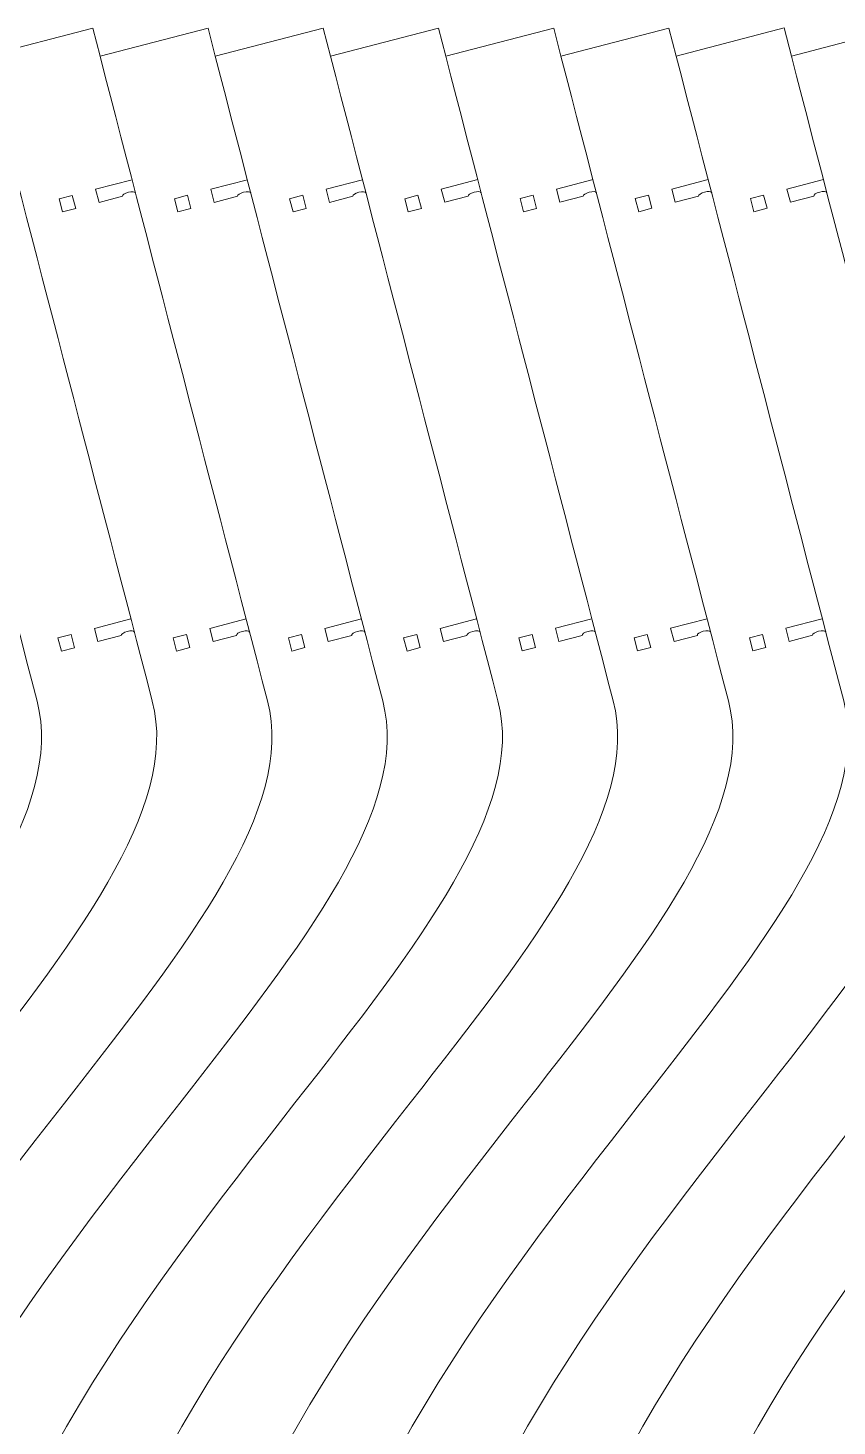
# Model space of a CAD drawing. Header units: millimetres. Extents: x -2210 to -375, y -2136 to -307.
# Drawn here: x -1538.8 to -1300.6, y -718.7 to -307.4 of the extents above; entities that cross this region are included whole.
import ezdxf

# ---------------------------------------------------------------- set-up
doc = ezdxf.new("R2010")
doc.units = ezdxf.units.MM
doc.header["$MEASUREMENT"] = 0
doc.layers.add('Layer 1', color=7, linetype='Continuous')

msp = doc.modelspace()

# ---------------------------------------------------------------- linework, layer by layer
at = {"layer": 'Layer 1', "color": 1, "lineweight": 9}
for points in [[(-1519.7167, -307.4892), (-1519.7167, -307.4892), (-1551.4994, -315.7609), (-1551.4994, -315.7609)], [(-1517.5755, -315.7521), (-1517.5755, -315.7521), (-1519.7167, -307.4892), (-1519.7167, -307.4892)], [(-1485.7918, -307.4803), (-1485.7918, -307.4803), (-1517.5755, -315.7521), (-1517.5755, -315.7521)], [(-1483.6506, -315.7432), (-1483.6506, -315.7432), (-1485.7918, -307.4792), (-1485.7918, -307.4792)], [(-1451.8669, -307.4715), (-1451.8669, -307.4715), (-1483.6506, -315.7432), (-1483.6506, -315.7432)], [(-1449.7257, -315.7343), (-1449.7257, -315.7343), (-1451.8669, -307.4703), (-1451.8669, -307.4703)], [(-1417.9419, -307.4626), (-1417.9419, -307.4626), (-1449.7257, -315.7343), (-1449.7257, -315.7343)], [(-1415.8008, -315.7254), (-1415.8008, -315.7254), (-1417.9431, -307.4615), (-1417.9431, -307.4615)], [(-1384.0181, -307.4526), (-1384.0181, -307.4526), (-1415.8008, -315.7254), (-1415.8008, -315.7254)], [(-1381.8758, -315.7165), (-1381.8758, -315.7165), (-1384.0181, -307.4526), (-1384.0181, -307.4526)], [(-1350.0932, -307.4437), (-1350.0932, -307.4437), (-1381.8758, -315.7165), (-1381.8758, -315.7165)], [(-1347.9509, -315.7077), (-1347.9509, -315.7077), (-1350.0932, -307.4437), (-1350.0932, -307.4437)], [(-1316.1683, -307.4348), (-1316.1683, -307.4348), (-1347.9509, -315.7077), (-1347.9509, -315.7077)], [(-1314.026, -315.6977), (-1314.026, -315.6977), (-1316.1683, -307.4348), (-1316.1683, -307.4348)], [(-1282.2433, -307.4259), (-1282.2433, -307.4259), (-1314.026, -315.6977), (-1314.026, -315.6977)], [(-1517.8752, -358.7401), (-1517.8752, -358.7401), (-1511.001, -356.9508), (-1511.001, -356.9508)], [(-1483.9503, -358.7301), (-1483.9503, -358.7301), (-1477.0761, -356.9408), (-1477.0761, -356.9408)], [(-1450.0254, -358.7213), (-1450.0254, -358.7213), (-1443.1512, -356.9319), (-1443.1512, -356.9319)], [(-1416.1016, -358.7124), (-1416.1016, -358.7124), (-1409.2262, -356.9231), (-1409.2262, -356.9231)], [(-1382.1766, -358.7035), (-1382.1766, -358.7035), (-1375.3013, -356.9142), (-1375.3013, -356.9142)], [(-1348.2517, -358.6946), (-1348.2517, -358.6946), (-1341.3764, -356.9053), (-1341.3764, -356.9053)], [(-1314.3268, -358.6857), (-1314.3268, -358.6857), (-1307.4514, -356.8953), (-1307.4514, -356.8953)], [(-1518.2205, -487.933), (-1518.2205, -487.933), (-1511.3451, -486.1437), (-1511.3451, -486.1437)], [(-1484.2955, -487.9242), (-1484.2955, -487.9242), (-1477.4202, -486.1348), (-1477.4202, -486.1348)], [(-1450.3706, -487.9153), (-1450.3706, -487.9153), (-1443.4964, -486.126), (-1443.4964, -486.126)], [(-1416.4457, -487.9064), (-1416.4457, -487.9064), (-1409.5714, -486.1171), (-1409.5714, -486.1171)], [(-1382.5207, -487.8975), (-1382.5207, -487.8975), (-1375.6465, -486.1071), (-1375.6465, -486.1071)], [(-1348.5969, -487.8875), (-1348.5969, -487.8875), (-1341.7216, -486.0982), (-1341.7216, -486.0982)], [(-1314.672, -487.8787), (-1314.672, -487.8787), (-1307.7966, -486.0893), (-1307.7966, -486.0893)]]:
    msp.add_open_spline(points, degree=3, dxfattribs=at)
for points, knots in [([(-1531.6348, -1127.5972), (-1807.9616, -894.9612), (-1686.9227, -740.1306), (-1595.9005, -623.6949), (-1595.9005, -623.6949), (-1595.9005, -623.6949), (-1595.9005, -623.6949), (-1595.9005, -623.6949), (-1595.9005, -623.6949), (-1559.195, -576.743), (-1527.9563, -536.7819), (-1536.1181, -505.4222), (-1536.1181, -505.4222), (-1536.1181, -505.4222), (-1536.1181, -505.4222), (-1536.1181, -505.4222), (-1536.1181, -505.4222), (-1552.5772, -442.211), (-1569.044, -379.0021), (-1585.4243, -315.7698)], [0, 0, 0, 0, 0.16666667, 0.16666667, 0.16666667, 0.16666667, 0.33333333, 0.33333333, 0.33333333, 0.33333333, 0.5, 0.5, 0.5, 0.5, 0.66666667, 0.66666667, 0.66666667, 0.66666667, 1, 1, 1, 1]), ([(-1497.7099, -1127.5883), (-1774.0366, -894.9523), (-1652.9978, -740.1217), (-1561.9756, -623.6861), (-1561.9756, -623.6861), (-1561.9756, -623.6861), (-1561.9756, -623.6861), (-1561.9756, -623.6861), (-1561.9756, -623.6861), (-1525.2701, -576.7342), (-1494.0313, -536.773), (-1502.1943, -505.4133), (-1502.1943, -505.4133), (-1502.1943, -505.4133), (-1502.1943, -505.4133), (-1502.1943, -505.4133), (-1502.1943, -505.4133), (-1518.6522, -442.2022), (-1535.1191, -378.9921), (-1551.4994, -315.7609)], [0, 0, 0, 0, 0.16666667, 0.16666667, 0.16666667, 0.16666667, 0.33333333, 0.33333333, 0.33333333, 0.33333333, 0.5, 0.5, 0.5, 0.5, 0.66666667, 0.66666667, 0.66666667, 0.66666667, 1, 1, 1, 1]), ([(-1463.7849, -1127.5784), (-1740.1117, -894.9434), (-1619.0728, -740.1129), (-1528.0506, -623.6772), (-1528.0506, -623.6772), (-1528.0506, -623.6772), (-1528.0506, -623.6772), (-1528.0506, -623.6772), (-1528.0506, -623.6772), (-1491.3462, -576.7253), (-1460.1064, -536.7642), (-1468.2693, -505.4033), (-1468.2693, -505.4033), (-1468.2693, -505.4033), (-1468.2693, -505.4033), (-1468.2693, -505.4033), (-1468.2693, -505.4033), (-1484.7284, -442.1933), (-1501.1953, -378.9832), (-1517.5755, -315.7521)], [0, 0, 0, 0, 0.16666667, 0.16666667, 0.16666667, 0.16666667, 0.33333333, 0.33333333, 0.33333333, 0.33333333, 0.5, 0.5, 0.5, 0.5, 0.66666667, 0.66666667, 0.66666667, 0.66666667, 1, 1, 1, 1]), ([(-1429.86, -1127.5695), (-1706.1868, -894.9346), (-1585.149, -740.1029), (-1494.1257, -623.6683), (-1494.1257, -623.6683), (-1494.1257, -623.6683), (-1494.1257, -623.6683), (-1494.1257, -623.6683), (-1494.1257, -623.6683), (-1457.4213, -576.7153), (-1426.1815, -536.7553), (-1434.3444, -505.3945), (-1434.3444, -505.3945), (-1434.3444, -505.3945), (-1434.3444, -505.3945), (-1434.3444, -505.3945), (-1434.3444, -505.3945), (-1450.8035, -442.1844), (-1467.2703, -378.9743), (-1483.6506, -315.7432)], [0, 0, 0, 0, 0.16666667, 0.16666667, 0.16666667, 0.16666667, 0.33333333, 0.33333333, 0.33333333, 0.33333333, 0.5, 0.5, 0.5, 0.5, 0.66666667, 0.66666667, 0.66666667, 0.66666667, 1, 1, 1, 1]), ([(-1395.9351, -1127.5606), (-1672.2618, -894.9257), (-1551.2241, -740.094), (-1460.2008, -623.6594), (-1460.2008, -623.6594), (-1460.2008, -623.6594), (-1460.2008, -623.6594), (-1460.2008, -623.6594), (-1460.2008, -623.6594), (-1423.4964, -576.7064), (-1392.2565, -536.7453), (-1400.4195, -505.3856), (-1400.4195, -505.3856), (-1400.4195, -505.3856), (-1400.4195, -505.3856), (-1400.4195, -505.3856), (-1400.4195, -505.3856), (-1416.8786, -442.1744), (-1433.3454, -378.9654), (-1449.7257, -315.7343)], [0, 0, 0, 0, 0.16666667, 0.16666667, 0.16666667, 0.16666667, 0.33333333, 0.33333333, 0.33333333, 0.33333333, 0.5, 0.5, 0.5, 0.5, 0.66666667, 0.66666667, 0.66666667, 0.66666667, 1, 1, 1, 1]), ([(-1362.0101, -1127.5517), (-1638.3369, -894.9157), (-1517.2992, -740.0851), (-1426.2758, -623.6505), (-1426.2758, -623.6505), (-1426.2758, -623.6505), (-1426.2758, -623.6505), (-1426.2758, -623.6505), (-1426.2758, -623.6505), (-1389.5715, -576.6975), (-1358.3327, -536.7364), (-1366.4946, -505.3767), (-1366.4946, -505.3767), (-1366.4946, -505.3767), (-1366.4946, -505.3767), (-1366.4946, -505.3767), (-1366.4946, -505.3767), (-1382.9536, -442.1655), (-1399.4205, -378.9566), (-1415.8008, -315.7254)], [0, 0, 0, 0, 0.16666667, 0.16666667, 0.16666667, 0.16666667, 0.33333333, 0.33333333, 0.33333333, 0.33333333, 0.5, 0.5, 0.5, 0.5, 0.66666667, 0.66666667, 0.66666667, 0.66666667, 1, 1, 1, 1]), ([(-1328.0852, -1127.5428), (-1604.4131, -894.9068), (-1483.3742, -740.0762), (-1392.352, -623.6405), (-1392.352, -623.6405), (-1392.352, -623.6405), (-1392.352, -623.6405), (-1392.352, -623.6405), (-1392.352, -623.6405), (-1355.6465, -576.6887), (-1324.4078, -536.7275), (-1332.5696, -505.3667), (-1332.5696, -505.3667), (-1332.5696, -505.3667), (-1332.5696, -505.3667), (-1332.5696, -505.3667), (-1332.5696, -505.3667), (-1349.0287, -442.1566), (-1365.4956, -378.9466), (-1381.8758, -315.7154)], [0, 0, 0, 0, 0.16666667, 0.16666667, 0.16666667, 0.16666667, 0.33333333, 0.33333333, 0.33333333, 0.33333333, 0.5, 0.5, 0.5, 0.5, 0.66666667, 0.66666667, 0.66666667, 0.66666667, 1, 1, 1, 1]), ([(-1294.1614, -1127.5328), (-1570.4881, -894.8979), (-1449.4493, -740.0673), (-1358.4271, -623.6317), (-1358.4271, -623.6317), (-1358.4271, -623.6317), (-1358.4271, -623.6317), (-1358.4271, -623.6317), (-1358.4271, -623.6317), (-1321.7216, -576.6798), (-1290.4829, -536.7187), (-1298.6447, -505.3578), (-1298.6447, -505.3578), (-1298.6447, -505.3578), (-1298.6447, -505.3578), (-1298.6447, -505.3578), (-1298.6447, -505.3578), (-1315.1038, -442.1478), (-1331.5706, -378.9377), (-1347.9509, -315.7065)], [0, 0, 0, 0, 0.16666667, 0.16666667, 0.16666667, 0.16666667, 0.33333333, 0.33333333, 0.33333333, 0.33333333, 0.5, 0.5, 0.5, 0.5, 0.66666667, 0.66666667, 0.66666667, 0.66666667, 1, 1, 1, 1]), ([(-1260.2365, -1127.524), (-1536.5632, -894.889), (-1415.5244, -740.0585), (-1324.5021, -623.6228), (-1324.5021, -623.6228), (-1324.5021, -623.6228), (-1324.5021, -623.6228), (-1324.5021, -623.6228), (-1324.5021, -623.6228), (-1287.7967, -576.6698), (-1256.5579, -536.7098), (-1264.7198, -505.3489), (-1264.7198, -505.3489), (-1264.7198, -505.3489), (-1264.7198, -505.3489), (-1264.7198, -505.3489), (-1264.7198, -505.3489), (-1281.1799, -442.1389), (-1297.6457, -378.9288), (-1314.026, -315.6977)], [0, 0, 0, 0, 0.16666667, 0.16666667, 0.16666667, 0.16666667, 0.33333333, 0.33333333, 0.33333333, 0.33333333, 0.5, 0.5, 0.5, 0.5, 0.66666667, 0.66666667, 0.66666667, 0.66666667, 1, 1, 1, 1]), ([(-1226.3115, -1127.5151), (-1502.6383, -894.8802), (-1381.5994, -740.0485), (-1290.5772, -623.6139), (-1290.5772, -623.6139), (-1290.5772, -623.6139), (-1290.5772, -623.6139), (-1290.5772, -623.6139), (-1290.5772, -623.6139), (-1253.8717, -576.6609), (-1222.633, -536.7009), (-1230.7959, -505.3401), (-1230.7959, -505.3401), (-1230.7959, -505.3401), (-1230.7959, -505.3401), (-1230.7959, -505.3401), (-1230.7959, -505.3401), (-1247.255, -442.1289), (-1263.7208, -378.9199), (-1280.1021, -315.6888)], [0, 0, 0, 0, 0.16666667, 0.16666667, 0.16666667, 0.16666667, 0.33333333, 0.33333333, 0.33333333, 0.33333333, 0.5, 0.5, 0.5, 0.5, 0.66666667, 0.66666667, 0.66666667, 0.66666667, 1, 1, 1, 1]), ([(-1192.3866, -1127.5062), (-1468.7133, -894.8702), (-1347.6745, -740.0396), (-1256.6523, -623.605), (-1256.6523, -623.605), (-1256.6523, -623.605), (-1256.6523, -623.605), (-1256.6523, -623.605), (-1256.6523, -623.605), (-1219.9479, -576.652), (-1188.7081, -536.6909), (-1196.871, -505.3312), (-1196.871, -505.3312), (-1196.871, -505.3312), (-1196.871, -505.3312), (-1196.871, -505.3312), (-1196.871, -505.3312), (-1213.3301, -442.12), (-1229.7969, -378.9111), (-1246.1772, -315.6799)], [0, 0, 0, 0, 0.16666667, 0.16666667, 0.16666667, 0.16666667, 0.33333333, 0.33333333, 0.33333333, 0.33333333, 0.5, 0.5, 0.5, 0.5, 0.66666667, 0.66666667, 0.66666667, 0.66666667, 1, 1, 1, 1]), ([(-1158.4617, -1127.4973), (-1434.7884, -894.8613), (-1313.7507, -740.0307), (-1222.7273, -623.595), (-1222.7273, -623.595), (-1222.7273, -623.595), (-1222.7273, -623.595), (-1222.7273, -623.595), (-1222.7273, -623.595), (-1186.023, -576.6431), (-1154.7831, -536.682), (-1162.9461, -505.3223), (-1162.9461, -505.3223), (-1162.9461, -505.3223), (-1162.9461, -505.3223), (-1162.9461, -505.3223), (-1162.9461, -505.3223), (-1179.4051, -442.1111), (-1195.872, -378.9011), (-1212.2523, -315.6699)], [0, 0, 0, 0, 0.16666667, 0.16666667, 0.16666667, 0.16666667, 0.33333333, 0.33333333, 0.33333333, 0.33333333, 0.5, 0.5, 0.5, 0.5, 0.66666667, 0.66666667, 0.66666667, 0.66666667, 1, 1, 1, 1]), ([(-1124.5367, -1127.4884), (-1400.8635, -894.8524), (-1279.8257, -740.0218), (-1188.8024, -623.5862), (-1188.8024, -623.5862), (-1188.8024, -623.5862), (-1188.8024, -623.5862), (-1188.8024, -623.5862), (-1188.8024, -623.5862), (-1152.098, -576.6343), (-1120.8582, -536.6731), (-1129.0211, -505.3123), (-1129.0211, -505.3123), (-1129.0211, -505.3123), (-1129.0211, -505.3123), (-1129.0211, -505.3123), (-1129.0211, -505.3123), (-1145.4802, -442.1023), (-1161.9471, -378.8922), (-1178.3273, -315.661)], [0, 0, 0, 0, 0.16666667, 0.16666667, 0.16666667, 0.16666667, 0.33333333, 0.33333333, 0.33333333, 0.33333333, 0.5, 0.5, 0.5, 0.5, 0.66666667, 0.66666667, 0.66666667, 0.66666667, 1, 1, 1, 1]), ([(-1090.6118, -1127.4785), (-1366.9397, -894.8435), (-1245.9008, -740.0118), (-1154.8775, -623.5773), (-1154.8775, -623.5773), (-1154.8775, -623.5773), (-1154.8775, -623.5773), (-1154.8775, -623.5773), (-1154.8775, -623.5773), (-1118.1731, -576.6254), (-1086.9344, -536.6643), (-1095.0962, -505.3034), (-1095.0962, -505.3034), (-1095.0962, -505.3034), (-1095.0962, -505.3034), (-1095.0962, -505.3034), (-1095.0962, -505.3034), (-1111.5553, -442.0934), (-1128.0221, -378.8833), (-1144.4024, -315.6522)], [0, 0, 0, 0, 0.16666667, 0.16666667, 0.16666667, 0.16666667, 0.33333333, 0.33333333, 0.33333333, 0.33333333, 0.5, 0.5, 0.5, 0.5, 0.66666667, 0.66666667, 0.66666667, 0.66666667, 1, 1, 1, 1]), ([(-1056.6869, -1127.4696), (-1333.0147, -894.8347), (-1211.9759, -740.003), (-1120.9537, -623.5684), (-1120.9537, -623.5684), (-1120.9537, -623.5684), (-1120.9537, -623.5684), (-1120.9537, -623.5684), (-1120.9537, -623.5684), (-1084.2482, -576.6154), (-1053.0094, -536.6554), (-1061.1713, -505.2946), (-1061.1713, -505.2946), (-1061.1713, -505.2946), (-1061.1713, -505.2946), (-1061.1713, -505.2946), (-1061.1713, -505.2946), (-1077.6304, -442.0845), (-1094.0972, -378.8744), (-1110.4775, -315.6433)], [0, 0, 0, 0, 0.16666667, 0.16666667, 0.16666667, 0.16666667, 0.33333333, 0.33333333, 0.33333333, 0.33333333, 0.5, 0.5, 0.5, 0.5, 0.66666667, 0.66666667, 0.66666667, 0.66666667, 1, 1, 1, 1]), ([(-1508.1394, -352.0768), (-1508.1394, -352.0768), (-1518.882, -354.8729), (-1518.882, -354.8729), (-1518.882, -354.8729), (-1518.882, -354.8729), (-1518.882, -354.8729), (-1518.882, -354.8729), (-1518.882, -354.8729), (-1518.882, -354.8729), (-1517.8752, -358.7401), (-1517.8752, -358.7401)], [0, 0, 0, 0, 0.25, 0.25, 0.25, 0.25, 0.5, 0.5, 0.5, 0.5, 1, 1, 1, 1]), ([(-1474.2145, -352.0679), (-1474.2145, -352.0679), (-1484.9571, -354.864), (-1484.9571, -354.864), (-1484.9571, -354.864), (-1484.9571, -354.864), (-1484.9571, -354.864), (-1484.9571, -354.864), (-1484.9571, -354.864), (-1484.9571, -354.864), (-1483.9503, -358.7301), (-1483.9503, -358.7301)], [0, 0, 0, 0, 0.25, 0.25, 0.25, 0.25, 0.5, 0.5, 0.5, 0.5, 1, 1, 1, 1]), ([(-1440.2907, -352.0579), (-1440.2907, -352.0579), (-1451.0322, -354.854), (-1451.0322, -354.854), (-1451.0322, -354.854), (-1451.0322, -354.854), (-1451.0322, -354.854), (-1451.0322, -354.854), (-1451.0322, -354.854), (-1451.0322, -354.854), (-1450.0254, -358.7213), (-1450.0254, -358.7213)], [0, 0, 0, 0, 0.25, 0.25, 0.25, 0.25, 0.5, 0.5, 0.5, 0.5, 1, 1, 1, 1]), ([(-1406.3658, -352.0491), (-1406.3658, -352.0491), (-1417.1072, -354.8451), (-1417.1072, -354.8451), (-1417.1072, -354.8451), (-1417.1072, -354.8451), (-1417.1072, -354.8451), (-1417.1072, -354.8451), (-1417.1072, -354.8451), (-1417.1072, -354.8451), (-1416.1016, -358.7124), (-1416.1016, -358.7124)], [0, 0, 0, 0, 0.25, 0.25, 0.25, 0.25, 0.5, 0.5, 0.5, 0.5, 1, 1, 1, 1]), ([(-1372.4408, -352.0402), (-1372.4408, -352.0402), (-1383.1823, -354.8363), (-1383.1823, -354.8363), (-1383.1823, -354.8363), (-1383.1823, -354.8363), (-1383.1823, -354.8363), (-1383.1823, -354.8363), (-1383.1823, -354.8363), (-1383.1823, -354.8363), (-1382.1766, -358.7035), (-1382.1766, -358.7035)], [0, 0, 0, 0, 0.25, 0.25, 0.25, 0.25, 0.5, 0.5, 0.5, 0.5, 1, 1, 1, 1]), ([(-1338.5159, -352.0313), (-1338.5159, -352.0313), (-1349.2585, -354.8274), (-1349.2585, -354.8274), (-1349.2585, -354.8274), (-1349.2585, -354.8274), (-1349.2585, -354.8274), (-1349.2585, -354.8274), (-1349.2585, -354.8274), (-1349.2585, -354.8274), (-1348.2517, -358.6946), (-1348.2517, -358.6946)], [0, 0, 0, 0, 0.25, 0.25, 0.25, 0.25, 0.5, 0.5, 0.5, 0.5, 1, 1, 1, 1]), ([(-1304.591, -352.0224), (-1304.591, -352.0224), (-1315.3335, -354.8185), (-1315.3335, -354.8185), (-1315.3335, -354.8185), (-1315.3335, -354.8185), (-1315.3335, -354.8185), (-1315.3335, -354.8185), (-1315.3335, -354.8185), (-1315.3335, -354.8185), (-1314.3268, -358.6857), (-1314.3268, -358.6857)], [0, 0, 0, 0, 0.25, 0.25, 0.25, 0.25, 0.5, 0.5, 0.5, 0.5, 1, 1, 1, 1]), ([(-1525.7574, -356.6622), (-1525.7574, -356.6622), (-1529.6246, -357.669), (-1529.6246, -357.669), (-1529.6246, -357.669), (-1529.6246, -357.669), (-1529.6246, -357.669), (-1529.6246, -357.669), (-1529.6246, -357.669), (-1529.6246, -357.669), (-1528.6178, -361.5351), (-1528.6178, -361.5351), (-1528.6178, -361.5351), (-1528.6178, -361.5351), (-1528.6178, -361.5351), (-1528.6178, -361.5351), (-1528.6178, -361.5351), (-1528.6178, -361.5351), (-1524.7506, -360.5295), (-1524.7506, -360.5295), (-1524.7506, -360.5295), (-1524.7506, -360.5295), (-1524.7506, -360.5295), (-1524.7506, -360.5295), (-1524.7506, -360.5295), (-1524.7506, -360.5295), (-1525.7574, -356.6622), (-1525.7574, -356.6622)], [0, 0, 0, 0, 0.125, 0.125, 0.125, 0.125, 0.25, 0.25, 0.25, 0.25, 0.375, 0.375, 0.375, 0.375, 0.5, 0.5, 0.5, 0.5, 0.625, 0.625, 0.625, 0.625, 0.75, 0.75, 0.75, 0.75, 1, 1, 1, 1]), ([(-1511.001, -356.9508), (-1511.0987, -356.5734), (-1510.3084, -356.0384), (-1509.245, -355.7609), (-1509.245, -355.7609), (-1509.245, -355.7609), (-1509.245, -355.7609), (-1509.245, -355.7609), (-1509.245, -355.7609), (-1509.245, -355.7609), (-1509.245, -355.7609), (-1509.245, -355.7609), (-1509.245, -355.7609), (-1509.245, -355.7609), (-1509.245, -355.7609), (-1509.245, -355.7609), (-1509.245, -355.7609), (-1508.1816, -355.4845), (-1507.2315, -355.5666), (-1507.1338, -355.944), (-1507.1338, -355.944), (-1507.1338, -355.944), (-1507.1338, -355.944), (-1507.1338, -355.944), (-1507.1338, -355.944), (-1507.1338, -355.944), (-1507.1338, -355.944), (-1507.1338, -355.944)], [0, 0, 0, 0, 0.125, 0.125, 0.125, 0.125, 0.25, 0.25, 0.25, 0.25, 0.375, 0.375, 0.375, 0.375, 0.5, 0.5, 0.5, 0.5, 0.625, 0.625, 0.625, 0.625, 0.75, 0.75, 0.75, 0.75, 1, 1, 1, 1]), ([(-1491.8324, -356.6533), (-1491.8324, -356.6533), (-1495.6997, -357.659), (-1495.6997, -357.659), (-1495.6997, -357.659), (-1495.6997, -357.659), (-1495.6997, -357.659), (-1495.6997, -357.659), (-1495.6997, -357.659), (-1495.6997, -357.659), (-1494.6929, -361.5262), (-1494.6929, -361.5262), (-1494.6929, -361.5262), (-1494.6929, -361.5262), (-1494.6929, -361.5262), (-1494.6929, -361.5262), (-1494.6929, -361.5262), (-1494.6929, -361.5262), (-1490.8257, -360.5206), (-1490.8257, -360.5206), (-1490.8257, -360.5206), (-1490.8257, -360.5206), (-1490.8257, -360.5206), (-1490.8257, -360.5206), (-1490.8257, -360.5206), (-1490.8257, -360.5206), (-1491.8324, -356.6533), (-1491.8324, -356.6533)], [0, 0, 0, 0, 0.125, 0.125, 0.125, 0.125, 0.25, 0.25, 0.25, 0.25, 0.375, 0.375, 0.375, 0.375, 0.5, 0.5, 0.5, 0.5, 0.625, 0.625, 0.625, 0.625, 0.75, 0.75, 0.75, 0.75, 1, 1, 1, 1]), ([(-1477.0761, -356.9408), (-1477.1738, -356.5645), (-1476.3846, -356.0295), (-1475.3212, -355.752), (-1475.3212, -355.752), (-1475.3212, -355.752), (-1475.3212, -355.752), (-1475.3212, -355.752), (-1475.3212, -355.752), (-1475.3212, -355.752), (-1475.3212, -355.752), (-1475.3212, -355.752), (-1475.3212, -355.752), (-1475.3212, -355.752), (-1475.3212, -355.752), (-1475.3212, -355.752), (-1475.3212, -355.752), (-1474.2567, -355.4756), (-1473.3065, -355.5578), (-1473.2088, -355.9352), (-1473.2088, -355.9352), (-1473.2088, -355.9352), (-1473.2088, -355.9352), (-1473.2088, -355.9352), (-1473.2088, -355.9352), (-1473.2088, -355.9352), (-1473.2088, -355.9352), (-1473.2088, -355.9352)], [0, 0, 0, 0, 0.125, 0.125, 0.125, 0.125, 0.25, 0.25, 0.25, 0.25, 0.375, 0.375, 0.375, 0.375, 0.5, 0.5, 0.5, 0.5, 0.625, 0.625, 0.625, 0.625, 0.75, 0.75, 0.75, 0.75, 1, 1, 1, 1]), ([(-1457.9075, -356.6433), (-1457.9075, -356.6433), (-1461.7747, -357.6501), (-1461.7747, -357.6501), (-1461.7747, -357.6501), (-1461.7747, -357.6501), (-1461.7747, -357.6501), (-1461.7747, -357.6501), (-1461.7747, -357.6501), (-1461.7747, -357.6501), (-1460.768, -361.5174), (-1460.768, -361.5174), (-1460.768, -361.5174), (-1460.768, -361.5174), (-1460.768, -361.5174), (-1460.768, -361.5174), (-1460.768, -361.5174), (-1460.768, -361.5174), (-1456.9007, -360.5106), (-1456.9007, -360.5106), (-1456.9007, -360.5106), (-1456.9007, -360.5106), (-1456.9007, -360.5106), (-1456.9007, -360.5106), (-1456.9007, -360.5106), (-1456.9007, -360.5106), (-1457.9075, -356.6433), (-1457.9075, -356.6433)], [0, 0, 0, 0, 0.125, 0.125, 0.125, 0.125, 0.25, 0.25, 0.25, 0.25, 0.375, 0.375, 0.375, 0.375, 0.5, 0.5, 0.5, 0.5, 0.625, 0.625, 0.625, 0.625, 0.75, 0.75, 0.75, 0.75, 1, 1, 1, 1]), ([(-1443.1512, -356.9319), (-1443.2488, -356.5557), (-1442.4596, -356.0195), (-1441.3962, -355.7431), (-1441.3962, -355.7431), (-1441.3962, -355.7431), (-1441.3962, -355.7431), (-1441.3962, -355.7431), (-1441.3962, -355.7431), (-1441.3962, -355.7431), (-1441.3962, -355.7431), (-1441.3962, -355.7431), (-1441.3962, -355.7431), (-1441.3962, -355.7431), (-1441.3962, -355.7431), (-1441.3962, -355.7431), (-1441.3962, -355.7431), (-1440.3318, -355.4667), (-1439.3816, -355.5489), (-1439.2839, -355.9252), (-1439.2839, -355.9252), (-1439.2839, -355.9252), (-1439.2839, -355.9252), (-1439.2839, -355.9252), (-1439.2839, -355.9252), (-1439.2839, -355.9252), (-1439.2839, -355.9252), (-1439.2839, -355.9252)], [0, 0, 0, 0, 0.125, 0.125, 0.125, 0.125, 0.25, 0.25, 0.25, 0.25, 0.375, 0.375, 0.375, 0.375, 0.5, 0.5, 0.5, 0.5, 0.625, 0.625, 0.625, 0.625, 0.75, 0.75, 0.75, 0.75, 1, 1, 1, 1]), ([(-1423.9826, -356.6345), (-1423.9826, -356.6345), (-1427.8498, -357.6412), (-1427.8498, -357.6412), (-1427.8498, -357.6412), (-1427.8498, -357.6412), (-1427.8498, -357.6412), (-1427.8498, -357.6412), (-1427.8498, -357.6412), (-1427.8498, -357.6412), (-1426.843, -361.5085), (-1426.843, -361.5085), (-1426.843, -361.5085), (-1426.843, -361.5085), (-1426.843, -361.5085), (-1426.843, -361.5085), (-1426.843, -361.5085), (-1426.843, -361.5085), (-1422.9758, -360.5017), (-1422.9758, -360.5017), (-1422.9758, -360.5017), (-1422.9758, -360.5017), (-1422.9758, -360.5017), (-1422.9758, -360.5017), (-1422.9758, -360.5017), (-1422.9758, -360.5017), (-1423.9826, -356.6345), (-1423.9826, -356.6345)], [0, 0, 0, 0, 0.125, 0.125, 0.125, 0.125, 0.25, 0.25, 0.25, 0.25, 0.375, 0.375, 0.375, 0.375, 0.5, 0.5, 0.5, 0.5, 0.625, 0.625, 0.625, 0.625, 0.75, 0.75, 0.75, 0.75, 1, 1, 1, 1]), ([(-1409.2262, -356.9231), (-1409.3239, -356.5457), (-1408.5347, -356.0106), (-1407.4713, -355.7343), (-1407.4713, -355.7343), (-1407.4713, -355.7343), (-1407.4713, -355.7343), (-1407.4713, -355.7343), (-1407.4713, -355.7343), (-1407.4713, -355.7343), (-1407.4713, -355.7343), (-1407.4713, -355.7343), (-1407.4713, -355.7343), (-1407.4713, -355.7343), (-1407.4713, -355.7343), (-1407.4713, -355.7343), (-1407.4713, -355.7343), (-1406.4079, -355.4579), (-1405.4567, -355.54), (-1405.359, -355.9163), (-1405.359, -355.9163), (-1405.359, -355.9163), (-1405.359, -355.9163), (-1405.359, -355.9163), (-1405.359, -355.9163), (-1405.359, -355.9163), (-1405.359, -355.9163), (-1405.359, -355.9163)], [0, 0, 0, 0, 0.125, 0.125, 0.125, 0.125, 0.25, 0.25, 0.25, 0.25, 0.375, 0.375, 0.375, 0.375, 0.5, 0.5, 0.5, 0.5, 0.625, 0.625, 0.625, 0.625, 0.75, 0.75, 0.75, 0.75, 1, 1, 1, 1]), ([(-1390.0576, -356.6256), (-1390.0576, -356.6256), (-1393.9249, -357.6324), (-1393.9249, -357.6324), (-1393.9249, -357.6324), (-1393.9249, -357.6324), (-1393.9249, -357.6324), (-1393.9249, -357.6324), (-1393.9249, -357.6324), (-1393.9249, -357.6324), (-1392.9181, -361.4996), (-1392.9181, -361.4996), (-1392.9181, -361.4996), (-1392.9181, -361.4996), (-1392.9181, -361.4996), (-1392.9181, -361.4996), (-1392.9181, -361.4996), (-1392.9181, -361.4996), (-1389.0509, -360.4928), (-1389.0509, -360.4928), (-1389.0509, -360.4928), (-1389.0509, -360.4928), (-1389.0509, -360.4928), (-1389.0509, -360.4928), (-1389.0509, -360.4928), (-1389.0509, -360.4928), (-1390.0576, -356.6256), (-1390.0576, -356.6256)], [0, 0, 0, 0, 0.125, 0.125, 0.125, 0.125, 0.25, 0.25, 0.25, 0.25, 0.375, 0.375, 0.375, 0.375, 0.5, 0.5, 0.5, 0.5, 0.625, 0.625, 0.625, 0.625, 0.75, 0.75, 0.75, 0.75, 1, 1, 1, 1]), ([(-1375.3013, -356.9142), (-1375.399, -356.5368), (-1374.6098, -356.0018), (-1373.5464, -355.7254), (-1373.5464, -355.7254), (-1373.5464, -355.7254), (-1373.5464, -355.7254), (-1373.5464, -355.7254), (-1373.5464, -355.7254), (-1373.5464, -355.7254), (-1373.5464, -355.7254), (-1373.5464, -355.7254), (-1373.5464, -355.7254), (-1373.5464, -355.7254), (-1373.5464, -355.7254), (-1373.5464, -355.7254), (-1373.5464, -355.7254), (-1372.483, -355.4479), (-1371.5317, -355.53), (-1371.4341, -355.9074), (-1371.4341, -355.9074), (-1371.4341, -355.9074), (-1371.4341, -355.9074), (-1371.4341, -355.9074), (-1371.4341, -355.9074), (-1371.4341, -355.9074), (-1371.4341, -355.9074), (-1371.4341, -355.9074)], [0, 0, 0, 0, 0.125, 0.125, 0.125, 0.125, 0.25, 0.25, 0.25, 0.25, 0.375, 0.375, 0.375, 0.375, 0.5, 0.5, 0.5, 0.5, 0.625, 0.625, 0.625, 0.625, 0.75, 0.75, 0.75, 0.75, 1, 1, 1, 1]), ([(-1356.1327, -356.6167), (-1356.1327, -356.6167), (-1359.9999, -357.6235), (-1359.9999, -357.6235), (-1359.9999, -357.6235), (-1359.9999, -357.6235), (-1359.9999, -357.6235), (-1359.9999, -357.6235), (-1359.9999, -357.6235), (-1359.9999, -357.6235), (-1358.9932, -361.4907), (-1358.9932, -361.4907), (-1358.9932, -361.4907), (-1358.9932, -361.4907), (-1358.9932, -361.4907), (-1358.9932, -361.4907), (-1358.9932, -361.4907), (-1358.9932, -361.4907), (-1355.1259, -360.4839), (-1355.1259, -360.4839), (-1355.1259, -360.4839), (-1355.1259, -360.4839), (-1355.1259, -360.4839), (-1355.1259, -360.4839), (-1355.1259, -360.4839), (-1355.1259, -360.4839), (-1356.1327, -356.6167), (-1356.1327, -356.6167)], [0, 0, 0, 0, 0.125, 0.125, 0.125, 0.125, 0.25, 0.25, 0.25, 0.25, 0.375, 0.375, 0.375, 0.375, 0.5, 0.5, 0.5, 0.5, 0.625, 0.625, 0.625, 0.625, 0.75, 0.75, 0.75, 0.75, 1, 1, 1, 1]), ([(-1341.3764, -356.9053), (-1341.474, -356.5279), (-1340.6848, -355.9929), (-1339.6214, -355.7165), (-1339.6214, -355.7165), (-1339.6214, -355.7165), (-1339.6214, -355.7165), (-1339.6214, -355.7165), (-1339.6214, -355.7165), (-1339.6214, -355.7165), (-1339.6214, -355.7165), (-1339.6214, -355.7165), (-1339.6214, -355.7165), (-1339.6214, -355.7165), (-1339.6214, -355.7165), (-1339.6214, -355.7165), (-1339.6214, -355.7165), (-1338.5581, -355.439), (-1337.6079, -355.5211), (-1337.5091, -355.8985), (-1337.5091, -355.8985), (-1337.5091, -355.8985), (-1337.5091, -355.8985), (-1337.5091, -355.8985), (-1337.5091, -355.8985), (-1337.5091, -355.8985), (-1337.5091, -355.8985), (-1337.5091, -355.8985)], [0, 0, 0, 0, 0.125, 0.125, 0.125, 0.125, 0.25, 0.25, 0.25, 0.25, 0.375, 0.375, 0.375, 0.375, 0.5, 0.5, 0.5, 0.5, 0.625, 0.625, 0.625, 0.625, 0.75, 0.75, 0.75, 0.75, 1, 1, 1, 1]), ([(-1322.2078, -356.6078), (-1322.2078, -356.6078), (-1326.075, -357.6135), (-1326.075, -357.6135), (-1326.075, -357.6135), (-1326.075, -357.6135), (-1326.075, -357.6135), (-1326.075, -357.6135), (-1326.075, -357.6135), (-1326.075, -357.6135), (-1325.0693, -361.4807), (-1325.0693, -361.4807), (-1325.0693, -361.4807), (-1325.0693, -361.4807), (-1325.0693, -361.4807), (-1325.0693, -361.4807), (-1325.0693, -361.4807), (-1325.0693, -361.4807), (-1321.2021, -360.4751), (-1321.2021, -360.4751), (-1321.2021, -360.4751), (-1321.2021, -360.4751), (-1321.2021, -360.4751), (-1321.2021, -360.4751), (-1321.2021, -360.4751), (-1321.2021, -360.4751), (-1322.2078, -356.6078), (-1322.2078, -356.6078)], [0, 0, 0, 0, 0.125, 0.125, 0.125, 0.125, 0.25, 0.25, 0.25, 0.25, 0.375, 0.375, 0.375, 0.375, 0.5, 0.5, 0.5, 0.5, 0.625, 0.625, 0.625, 0.625, 0.75, 0.75, 0.75, 0.75, 1, 1, 1, 1]), ([(-1307.4514, -356.8953), (-1307.5502, -356.519), (-1306.7599, -355.984), (-1305.6965, -355.7065), (-1305.6965, -355.7065), (-1305.6965, -355.7065), (-1305.6965, -355.7065), (-1305.6965, -355.7065), (-1305.6965, -355.7065), (-1305.6965, -355.7065), (-1305.6965, -355.7065), (-1305.6965, -355.7065), (-1305.6965, -355.7065), (-1305.6965, -355.7065), (-1305.6965, -355.7065), (-1305.6965, -355.7065), (-1305.6965, -355.7065), (-1304.6331, -355.4301), (-1303.683, -355.5123), (-1303.5842, -355.8897), (-1303.5842, -355.8897), (-1303.5842, -355.8897), (-1303.5842, -355.8897), (-1303.5842, -355.8897), (-1303.5842, -355.8897), (-1303.5842, -355.8897), (-1303.5842, -355.8897), (-1303.5842, -355.8897)], [0, 0, 0, 0, 0.125, 0.125, 0.125, 0.125, 0.25, 0.25, 0.25, 0.25, 0.375, 0.375, 0.375, 0.375, 0.5, 0.5, 0.5, 0.5, 0.625, 0.625, 0.625, 0.625, 0.75, 0.75, 0.75, 0.75, 1, 1, 1, 1]), ([(-1508.4846, -481.2708), (-1508.4846, -481.2708), (-1519.2272, -484.0658), (-1519.2272, -484.0658), (-1519.2272, -484.0658), (-1519.2272, -484.0658), (-1519.2272, -484.0658), (-1519.2272, -484.0658), (-1519.2272, -484.0658), (-1519.2272, -484.0658), (-1518.2205, -487.933), (-1518.2205, -487.933)], [0, 0, 0, 0, 0.25, 0.25, 0.25, 0.25, 0.5, 0.5, 0.5, 0.5, 1, 1, 1, 1]), ([(-1511.3451, -486.1437), (-1511.4439, -485.7674), (-1510.6536, -485.2313), (-1509.5902, -484.9549), (-1509.5902, -484.9549), (-1509.5902, -484.9549), (-1509.5902, -484.9549), (-1509.5902, -484.9549), (-1509.5902, -484.9549), (-1509.5902, -484.9549), (-1509.5902, -484.9549), (-1509.5902, -484.9549), (-1509.5902, -484.9549), (-1509.5902, -484.9549), (-1509.5902, -484.9549), (-1509.5902, -484.9549), (-1509.5902, -484.9549), (-1508.5268, -484.6785), (-1507.5767, -484.7607), (-1507.4779, -485.137), (-1507.4779, -485.137), (-1507.4779, -485.137), (-1507.4779, -485.137), (-1507.4779, -485.137), (-1507.4779, -485.137), (-1507.4779, -485.137), (-1507.4779, -485.137), (-1507.4779, -485.137)], [0, 0, 0, 0, 0.125, 0.125, 0.125, 0.125, 0.25, 0.25, 0.25, 0.25, 0.375, 0.375, 0.375, 0.375, 0.5, 0.5, 0.5, 0.5, 0.625, 0.625, 0.625, 0.625, 0.75, 0.75, 0.75, 0.75, 1, 1, 1, 1]), ([(-1474.5597, -481.2608), (-1474.5597, -481.2608), (-1485.3023, -484.0569), (-1485.3023, -484.0569), (-1485.3023, -484.0569), (-1485.3023, -484.0569), (-1485.3023, -484.0569), (-1485.3023, -484.0569), (-1485.3023, -484.0569), (-1485.3023, -484.0569), (-1484.2955, -487.9242), (-1484.2955, -487.9242)], [0, 0, 0, 0, 0.25, 0.25, 0.25, 0.25, 0.5, 0.5, 0.5, 0.5, 1, 1, 1, 1]), ([(-1477.4202, -486.1348), (-1477.519, -485.7574), (-1476.7287, -485.2224), (-1475.6653, -484.946), (-1475.6653, -484.946), (-1475.6653, -484.946), (-1475.6653, -484.946), (-1475.6653, -484.946), (-1475.6653, -484.946), (-1475.6653, -484.946), (-1475.6653, -484.946), (-1475.6653, -484.946), (-1475.6653, -484.946), (-1475.6653, -484.946), (-1475.6653, -484.946), (-1475.6653, -484.946), (-1475.6653, -484.946), (-1474.6019, -484.6696), (-1473.6517, -484.7518), (-1473.5541, -485.1281), (-1473.5541, -485.1281), (-1473.5541, -485.1281), (-1473.5541, -485.1281), (-1473.5541, -485.1281), (-1473.5541, -485.1281), (-1473.5541, -485.1281), (-1473.5541, -485.1281), (-1473.5541, -485.1281)], [0, 0, 0, 0, 0.125, 0.125, 0.125, 0.125, 0.25, 0.25, 0.25, 0.25, 0.375, 0.375, 0.375, 0.375, 0.5, 0.5, 0.5, 0.5, 0.625, 0.625, 0.625, 0.625, 0.75, 0.75, 0.75, 0.75, 1, 1, 1, 1]), ([(-1440.6348, -481.252), (-1440.6348, -481.252), (-1451.3774, -484.048), (-1451.3774, -484.048), (-1451.3774, -484.048), (-1451.3774, -484.048), (-1451.3774, -484.048), (-1451.3774, -484.048), (-1451.3774, -484.048), (-1451.3774, -484.048), (-1450.3706, -487.9153), (-1450.3706, -487.9153)], [0, 0, 0, 0, 0.25, 0.25, 0.25, 0.25, 0.5, 0.5, 0.5, 0.5, 1, 1, 1, 1]), ([(-1443.4964, -486.126), (-1443.594, -485.7486), (-1442.8037, -485.2135), (-1441.7403, -484.9372), (-1441.7403, -484.9372), (-1441.7403, -484.9372), (-1441.7403, -484.9372), (-1441.7403, -484.9372), (-1441.7403, -484.9372), (-1441.7403, -484.9372), (-1441.7403, -484.9372), (-1441.7403, -484.9372), (-1441.7403, -484.9372), (-1441.7403, -484.9372), (-1441.7403, -484.9372), (-1441.7403, -484.9372), (-1441.7403, -484.9372), (-1440.677, -484.6597), (-1439.7268, -484.7418), (-1439.6291, -485.1192), (-1439.6291, -485.1192), (-1439.6291, -485.1192), (-1439.6291, -485.1192), (-1439.6291, -485.1192), (-1439.6291, -485.1192), (-1439.6291, -485.1192), (-1439.6291, -485.1192), (-1439.6291, -485.1192)], [0, 0, 0, 0, 0.125, 0.125, 0.125, 0.125, 0.25, 0.25, 0.25, 0.25, 0.375, 0.375, 0.375, 0.375, 0.5, 0.5, 0.5, 0.5, 0.625, 0.625, 0.625, 0.625, 0.75, 0.75, 0.75, 0.75, 1, 1, 1, 1]), ([(-1406.711, -481.2431), (-1406.711, -481.2431), (-1417.4524, -484.0392), (-1417.4524, -484.0392), (-1417.4524, -484.0392), (-1417.4524, -484.0392), (-1417.4524, -484.0392), (-1417.4524, -484.0392), (-1417.4524, -484.0392), (-1417.4524, -484.0392), (-1416.4457, -487.9064), (-1416.4457, -487.9064)], [0, 0, 0, 0, 0.25, 0.25, 0.25, 0.25, 0.5, 0.5, 0.5, 0.5, 1, 1, 1, 1]), ([(-1409.5714, -486.1171), (-1409.6691, -485.7397), (-1408.8799, -485.2047), (-1407.8165, -484.9283), (-1407.8165, -484.9283), (-1407.8165, -484.9283), (-1407.8165, -484.9283), (-1407.8165, -484.9283), (-1407.8165, -484.9283), (-1407.8165, -484.9283), (-1407.8165, -484.9283), (-1407.8165, -484.9283), (-1407.8165, -484.9283), (-1407.8165, -484.9283), (-1407.8165, -484.9283), (-1407.8165, -484.9283), (-1407.8165, -484.9283), (-1406.752, -484.6508), (-1405.8019, -484.7329), (-1405.7042, -485.1103), (-1405.7042, -485.1103), (-1405.7042, -485.1103), (-1405.7042, -485.1103), (-1405.7042, -485.1103), (-1405.7042, -485.1103), (-1405.7042, -485.1103), (-1405.7042, -485.1103), (-1405.7042, -485.1103)], [0, 0, 0, 0, 0.125, 0.125, 0.125, 0.125, 0.25, 0.25, 0.25, 0.25, 0.375, 0.375, 0.375, 0.375, 0.5, 0.5, 0.5, 0.5, 0.625, 0.625, 0.625, 0.625, 0.75, 0.75, 0.75, 0.75, 1, 1, 1, 1]), ([(-1372.786, -481.2342), (-1372.786, -481.2342), (-1383.5275, -484.0303), (-1383.5275, -484.0303), (-1383.5275, -484.0303), (-1383.5275, -484.0303), (-1383.5275, -484.0303), (-1383.5275, -484.0303), (-1383.5275, -484.0303), (-1383.5275, -484.0303), (-1382.5207, -487.8975), (-1382.5207, -487.8975)], [0, 0, 0, 0, 0.25, 0.25, 0.25, 0.25, 0.5, 0.5, 0.5, 0.5, 1, 1, 1, 1]), ([(-1375.6465, -486.1071), (-1375.7442, -485.7308), (-1374.955, -485.1958), (-1373.8916, -484.9183), (-1373.8916, -484.9183), (-1373.8916, -484.9183), (-1373.8916, -484.9183), (-1373.8916, -484.9183), (-1373.8916, -484.9183), (-1373.8916, -484.9183), (-1373.8916, -484.9183), (-1373.8916, -484.9183), (-1373.8916, -484.9183), (-1373.8916, -484.9183), (-1373.8916, -484.9183), (-1373.8916, -484.9183), (-1373.8916, -484.9183), (-1372.8282, -484.6419), (-1371.8769, -484.724), (-1371.7793, -485.1014), (-1371.7793, -485.1014), (-1371.7793, -485.1014), (-1371.7793, -485.1014), (-1371.7793, -485.1014), (-1371.7793, -485.1014), (-1371.7793, -485.1014), (-1371.7793, -485.1014), (-1371.7793, -485.1014)], [0, 0, 0, 0, 0.125, 0.125, 0.125, 0.125, 0.25, 0.25, 0.25, 0.25, 0.375, 0.375, 0.375, 0.375, 0.5, 0.5, 0.5, 0.5, 0.625, 0.625, 0.625, 0.625, 0.75, 0.75, 0.75, 0.75, 1, 1, 1, 1]), ([(-1338.8611, -481.2253), (-1338.8611, -481.2253), (-1349.6026, -484.0203), (-1349.6026, -484.0203), (-1349.6026, -484.0203), (-1349.6026, -484.0203), (-1349.6026, -484.0203), (-1349.6026, -484.0203), (-1349.6026, -484.0203), (-1349.6026, -484.0203), (-1348.5969, -487.8875), (-1348.5969, -487.8875)], [0, 0, 0, 0, 0.25, 0.25, 0.25, 0.25, 0.5, 0.5, 0.5, 0.5, 1, 1, 1, 1]), ([(-1341.7216, -486.0982), (-1341.8192, -485.7219), (-1341.03, -485.1869), (-1339.9667, -484.9094), (-1339.9667, -484.9094), (-1339.9667, -484.9094), (-1339.9667, -484.9094), (-1339.9667, -484.9094), (-1339.9667, -484.9094), (-1339.9667, -484.9094), (-1339.9667, -484.9094), (-1339.9667, -484.9094), (-1339.9667, -484.9094), (-1339.9667, -484.9094), (-1339.9667, -484.9094), (-1339.9667, -484.9094), (-1339.9667, -484.9094), (-1338.9033, -484.633), (-1337.952, -484.7152), (-1337.8543, -485.0926), (-1337.8543, -485.0926), (-1337.8543, -485.0926), (-1337.8543, -485.0926), (-1337.8543, -485.0926), (-1337.8543, -485.0926), (-1337.8543, -485.0926), (-1337.8543, -485.0926), (-1337.8543, -485.0926)], [0, 0, 0, 0, 0.125, 0.125, 0.125, 0.125, 0.25, 0.25, 0.25, 0.25, 0.375, 0.375, 0.375, 0.375, 0.5, 0.5, 0.5, 0.5, 0.625, 0.625, 0.625, 0.625, 0.75, 0.75, 0.75, 0.75, 1, 1, 1, 1]), ([(-1304.9362, -481.2153), (-1304.9362, -481.2153), (-1315.6776, -484.0114), (-1315.6776, -484.0114), (-1315.6776, -484.0114), (-1315.6776, -484.0114), (-1315.6776, -484.0114), (-1315.6776, -484.0114), (-1315.6776, -484.0114), (-1315.6776, -484.0114), (-1314.672, -487.8787), (-1314.672, -487.8787)], [0, 0, 0, 0, 0.25, 0.25, 0.25, 0.25, 0.5, 0.5, 0.5, 0.5, 1, 1, 1, 1]), ([(-1307.7966, -486.0893), (-1307.8954, -485.7119), (-1307.1051, -485.1769), (-1306.0417, -484.9005), (-1306.0417, -484.9005), (-1306.0417, -484.9005), (-1306.0417, -484.9005), (-1306.0417, -484.9005), (-1306.0417, -484.9005), (-1306.0417, -484.9005), (-1306.0417, -484.9005), (-1306.0417, -484.9005), (-1306.0417, -484.9005), (-1306.0417, -484.9005), (-1306.0417, -484.9005), (-1306.0417, -484.9005), (-1306.0417, -484.9005), (-1304.9783, -484.6241), (-1304.0282, -484.7063), (-1303.9294, -485.0826), (-1303.9294, -485.0826), (-1303.9294, -485.0826), (-1303.9294, -485.0826), (-1303.9294, -485.0826), (-1303.9294, -485.0826), (-1303.9294, -485.0826), (-1303.9294, -485.0826), (-1303.9294, -485.0826)], [0, 0, 0, 0, 0.125, 0.125, 0.125, 0.125, 0.25, 0.25, 0.25, 0.25, 0.375, 0.375, 0.375, 0.375, 0.5, 0.5, 0.5, 0.5, 0.625, 0.625, 0.625, 0.625, 0.75, 0.75, 0.75, 0.75, 1, 1, 1, 1]), ([(-1526.1015, -485.8562), (-1526.1015, -485.8562), (-1529.9687, -486.8619), (-1529.9687, -486.8619), (-1529.9687, -486.8619), (-1529.9687, -486.8619), (-1529.9687, -486.8619), (-1529.9687, -486.8619), (-1529.9687, -486.8619), (-1529.9687, -486.8619), (-1528.963, -490.7291), (-1528.963, -490.7291), (-1528.963, -490.7291), (-1528.963, -490.7291), (-1528.963, -490.7291), (-1528.963, -490.7291), (-1528.963, -490.7291), (-1528.963, -490.7291), (-1525.0958, -489.7224), (-1525.0958, -489.7224), (-1525.0958, -489.7224), (-1525.0958, -489.7224), (-1525.0958, -489.7224), (-1525.0958, -489.7224), (-1525.0958, -489.7224), (-1525.0958, -489.7224), (-1526.1015, -485.8562), (-1526.1015, -485.8562)], [0, 0, 0, 0, 0.125, 0.125, 0.125, 0.125, 0.25, 0.25, 0.25, 0.25, 0.375, 0.375, 0.375, 0.375, 0.5, 0.5, 0.5, 0.5, 0.625, 0.625, 0.625, 0.625, 0.75, 0.75, 0.75, 0.75, 1, 1, 1, 1]), ([(-1492.1765, -485.8462), (-1492.1765, -485.8462), (-1496.0438, -486.853), (-1496.0438, -486.853), (-1496.0438, -486.853), (-1496.0438, -486.853), (-1496.0438, -486.853), (-1496.0438, -486.853), (-1496.0438, -486.853), (-1496.0438, -486.853), (-1495.0381, -490.7203), (-1495.0381, -490.7203), (-1495.0381, -490.7203), (-1495.0381, -490.7203), (-1495.0381, -490.7203), (-1495.0381, -490.7203), (-1495.0381, -490.7203), (-1495.0381, -490.7203), (-1491.1709, -489.7135), (-1491.1709, -489.7135), (-1491.1709, -489.7135), (-1491.1709, -489.7135), (-1491.1709, -489.7135), (-1491.1709, -489.7135), (-1491.1709, -489.7135), (-1491.1709, -489.7135), (-1492.1765, -485.8462), (-1492.1765, -485.8462)], [0, 0, 0, 0, 0.125, 0.125, 0.125, 0.125, 0.25, 0.25, 0.25, 0.25, 0.375, 0.375, 0.375, 0.375, 0.5, 0.5, 0.5, 0.5, 0.625, 0.625, 0.625, 0.625, 0.75, 0.75, 0.75, 0.75, 1, 1, 1, 1]), ([(-1458.2527, -485.8374), (-1458.2527, -485.8374), (-1462.1188, -486.8441), (-1462.1188, -486.8441), (-1462.1188, -486.8441), (-1462.1188, -486.8441), (-1462.1188, -486.8441), (-1462.1188, -486.8441), (-1462.1188, -486.8441), (-1462.1188, -486.8441), (-1461.1132, -490.7114), (-1461.1132, -490.7114), (-1461.1132, -490.7114), (-1461.1132, -490.7114), (-1461.1132, -490.7114), (-1461.1132, -490.7114), (-1461.1132, -490.7114), (-1461.1132, -490.7114), (-1457.2459, -489.7046), (-1457.2459, -489.7046), (-1457.2459, -489.7046), (-1457.2459, -489.7046), (-1457.2459, -489.7046), (-1457.2459, -489.7046), (-1457.2459, -489.7046), (-1457.2459, -489.7046), (-1458.2527, -485.8374), (-1458.2527, -485.8374)], [0, 0, 0, 0, 0.125, 0.125, 0.125, 0.125, 0.25, 0.25, 0.25, 0.25, 0.375, 0.375, 0.375, 0.375, 0.5, 0.5, 0.5, 0.5, 0.625, 0.625, 0.625, 0.625, 0.75, 0.75, 0.75, 0.75, 1, 1, 1, 1]), ([(-1424.3278, -485.8285), (-1424.3278, -485.8285), (-1428.195, -486.8353), (-1428.195, -486.8353), (-1428.195, -486.8353), (-1428.195, -486.8353), (-1428.195, -486.8353), (-1428.195, -486.8353), (-1428.195, -486.8353), (-1428.195, -486.8353), (-1427.1882, -490.7025), (-1427.1882, -490.7025), (-1427.1882, -490.7025), (-1427.1882, -490.7025), (-1427.1882, -490.7025), (-1427.1882, -490.7025), (-1427.1882, -490.7025), (-1427.1882, -490.7025), (-1423.321, -489.6957), (-1423.321, -489.6957), (-1423.321, -489.6957), (-1423.321, -489.6957), (-1423.321, -489.6957), (-1423.321, -489.6957), (-1423.321, -489.6957), (-1423.321, -489.6957), (-1424.3278, -485.8285), (-1424.3278, -485.8285)], [0, 0, 0, 0, 0.125, 0.125, 0.125, 0.125, 0.25, 0.25, 0.25, 0.25, 0.375, 0.375, 0.375, 0.375, 0.5, 0.5, 0.5, 0.5, 0.625, 0.625, 0.625, 0.625, 0.75, 0.75, 0.75, 0.75, 1, 1, 1, 1]), ([(-1390.4028, -485.8185), (-1390.4028, -485.8185), (-1394.2701, -486.8253), (-1394.2701, -486.8253), (-1394.2701, -486.8253), (-1394.2701, -486.8253), (-1394.2701, -486.8253), (-1394.2701, -486.8253), (-1394.2701, -486.8253), (-1394.2701, -486.8253), (-1393.2633, -490.6925), (-1393.2633, -490.6925), (-1393.2633, -490.6925), (-1393.2633, -490.6925), (-1393.2633, -490.6925), (-1393.2633, -490.6925), (-1393.2633, -490.6925), (-1393.2633, -490.6925), (-1389.3961, -489.6868), (-1389.3961, -489.6868), (-1389.3961, -489.6868), (-1389.3961, -489.6868), (-1389.3961, -489.6868), (-1389.3961, -489.6868), (-1389.3961, -489.6868), (-1389.3961, -489.6868), (-1390.4028, -485.8185), (-1390.4028, -485.8185)], [0, 0, 0, 0, 0.125, 0.125, 0.125, 0.125, 0.25, 0.25, 0.25, 0.25, 0.375, 0.375, 0.375, 0.375, 0.5, 0.5, 0.5, 0.5, 0.625, 0.625, 0.625, 0.625, 0.75, 0.75, 0.75, 0.75, 1, 1, 1, 1]), ([(-1356.4779, -485.8096), (-1356.4779, -485.8096), (-1360.3451, -486.8164), (-1360.3451, -486.8164), (-1360.3451, -486.8164), (-1360.3451, -486.8164), (-1360.3451, -486.8164), (-1360.3451, -486.8164), (-1360.3451, -486.8164), (-1360.3451, -486.8164), (-1359.3384, -490.6836), (-1359.3384, -490.6836), (-1359.3384, -490.6836), (-1359.3384, -490.6836), (-1359.3384, -490.6836), (-1359.3384, -490.6836), (-1359.3384, -490.6836), (-1359.3384, -490.6836), (-1355.4711, -489.6769), (-1355.4711, -489.6769), (-1355.4711, -489.6769), (-1355.4711, -489.6769), (-1355.4711, -489.6769), (-1355.4711, -489.6769), (-1355.4711, -489.6769), (-1355.4711, -489.6769), (-1356.4779, -485.8096), (-1356.4779, -485.8096)], [0, 0, 0, 0, 0.125, 0.125, 0.125, 0.125, 0.25, 0.25, 0.25, 0.25, 0.375, 0.375, 0.375, 0.375, 0.5, 0.5, 0.5, 0.5, 0.625, 0.625, 0.625, 0.625, 0.75, 0.75, 0.75, 0.75, 1, 1, 1, 1]), ([(-1322.553, -485.8007), (-1322.553, -485.8007), (-1326.4202, -486.8075), (-1326.4202, -486.8075), (-1326.4202, -486.8075), (-1326.4202, -486.8075), (-1326.4202, -486.8075), (-1326.4202, -486.8075), (-1326.4202, -486.8075), (-1326.4202, -486.8075), (-1325.4134, -490.6747), (-1325.4134, -490.6747), (-1325.4134, -490.6747), (-1325.4134, -490.6747), (-1325.4134, -490.6747), (-1325.4134, -490.6747), (-1325.4134, -490.6747), (-1325.4134, -490.6747), (-1321.5462, -489.668), (-1321.5462, -489.668), (-1321.5462, -489.668), (-1321.5462, -489.668), (-1321.5462, -489.668), (-1321.5462, -489.668), (-1321.5462, -489.668), (-1321.5462, -489.668), (-1322.553, -485.8007), (-1322.553, -485.8007)], [0, 0, 0, 0, 0.125, 0.125, 0.125, 0.125, 0.25, 0.25, 0.25, 0.25, 0.375, 0.375, 0.375, 0.375, 0.5, 0.5, 0.5, 0.5, 0.625, 0.625, 0.625, 0.625, 0.75, 0.75, 0.75, 0.75, 1, 1, 1, 1])]:
    msp.add_open_spline(points, degree=3, knots=knots, dxfattribs=at)

doc.saveas('drawing.dxf')
